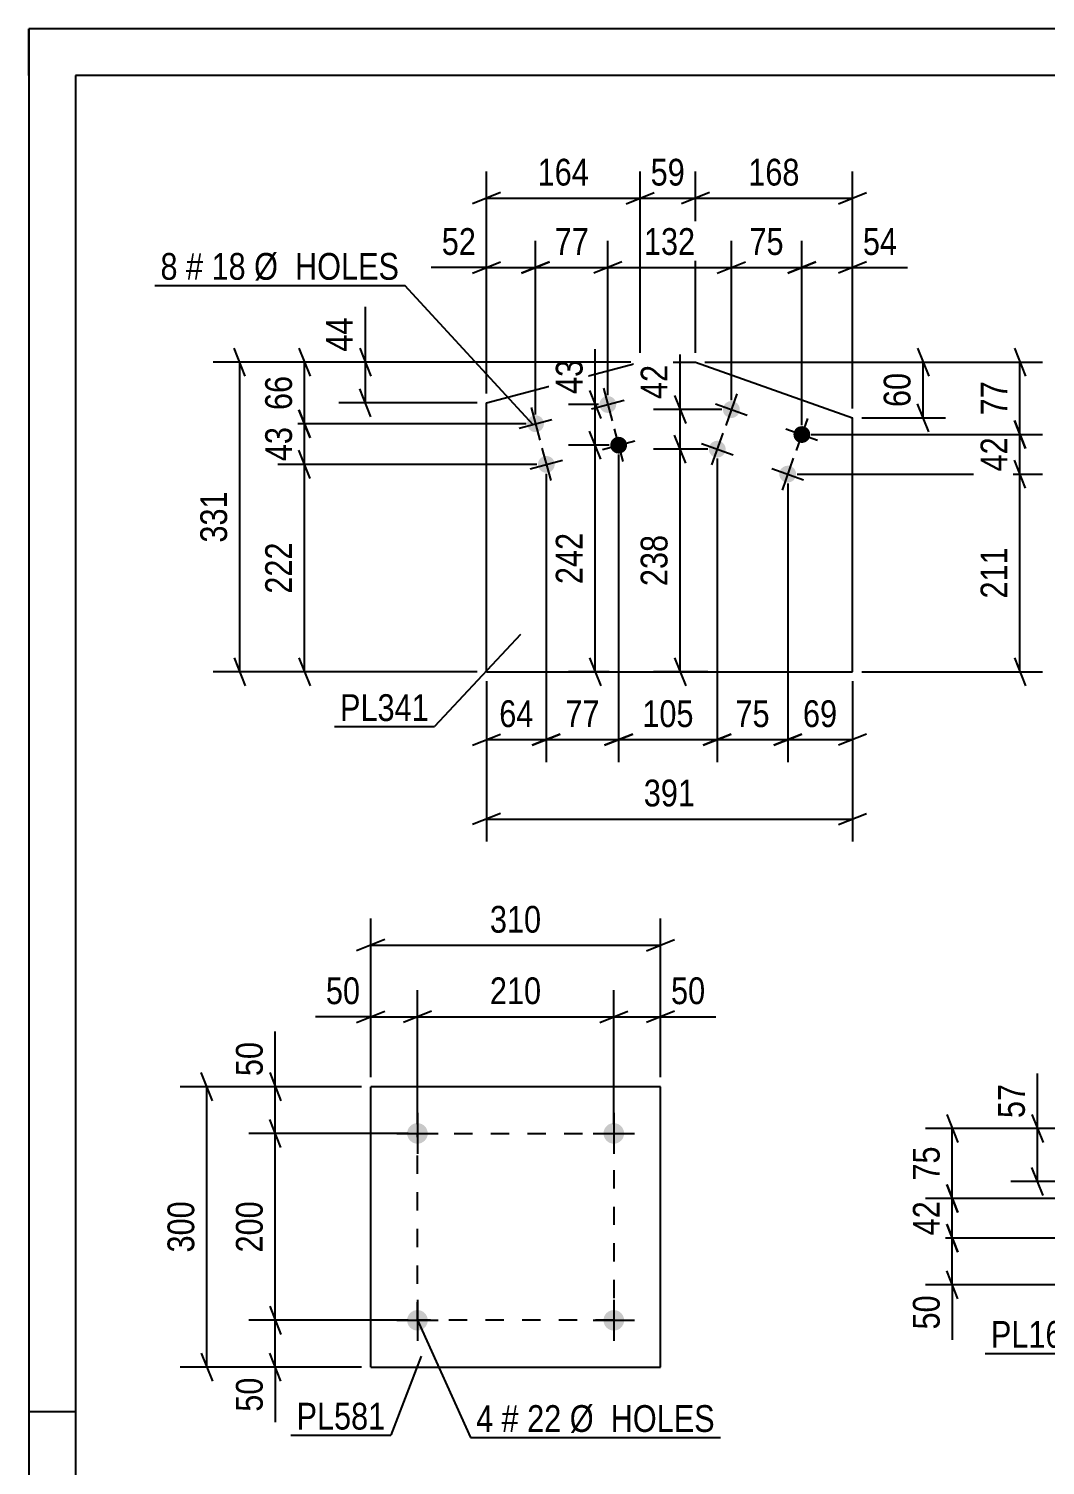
# Model space of a CAD drawing. Header units: millimetres. Extents: x 0 to 420, y 0 to 297.
# Drawn here: x 0 to 108.7, y 143.3 to 297 of the extents above; entities that cross this region are included whole.
import ezdxf

# ---------------------------------------------------------------- set-up
doc = ezdxf.new("R2010")
doc.units = ezdxf.units.MM
doc.linetypes.add('DXK_LINE_DOT2', pattern=[3.9198, 1.9599, -1.9599])
doc.styles.add('Arial Narrow', font='ARIALN.TTF', dxfattribs={"height": 0.2})

# ---------------------------------------------------------------- blocks, each defined once
blk = doc.blocks.new('Unknown-122569255-1133 - 8988')
at = {"color": 5, "linetype": 'Continuous'}
for p, q in [((420, 297), (0, 297)), ((0, 297), (0, 0)), ((0, 292), (0, 297)), ((415, 292), (5, 292)), ((5, 292), (5, 5)), ((5, 149), (0, 149))]:
    blk.add_line(p, q, dxfattribs=at)
blk = doc.blocks.new('Part-122569255-2393 - 2339')
at = {"color": 2, "linetype": 'Continuous'}
for p, q in [((67.57, 183.8), (36.57, 183.8)), ((36.57, 153.8), (36.57, 183.8)), ((67.57, 153.8), (67.57, 183.8)), ((36.57, 153.8), (67.57, 153.8))]:
    blk.add_line(p, q, dxfattribs=at)
blk = doc.blocks.new('Bolt-122569255-2373 - 2339')
at = {"linetype": 'Continuous'}
for points in [[(42.67, 178.8, -1), (40.47, 178.8, -1)], [(63.67, 178.8, -1), (61.47, 178.8, -1)]]:
    blk.add_hatch(color=1, dxfattribs=at).paths.add_polyline_path(points)
at = {"color": 1, "linetype": 'Continuous'}
for p, q in [((41.57, 181), (41.57, 176.6)), ((62.57, 181), (62.57, 176.6)), ((39.37, 178.8), (43.77, 178.8)), ((60.37, 178.8), (64.77, 178.8))]:
    blk.add_line(p, q, dxfattribs=at)
blk = doc.blocks.new('Bolt-122569255-2378 - 2339')
at = {"linetype": 'Continuous'}
for points in [[(42.67, 158.8, -1), (40.47, 158.8, -1)], [(63.67, 158.8, -1), (61.47, 158.8, -1)]]:
    blk.add_hatch(color=1, dxfattribs=at).paths.add_polyline_path(points)
at = {"color": 1, "linetype": 'Continuous'}
for p, q in [((41.57, 161), (41.57, 156.6)), ((62.57, 161), (62.57, 156.6)), ((39.37, 158.8), (43.77, 158.8)), ((60.37, 158.8), (64.77, 158.8))]:
    blk.add_line(p, q, dxfattribs=at)
blk = doc.blocks.new('Bolt-122569255-1400 - 1394')
at = {"linetype": 'Continuous'}
for points in [[(62.8, 257.02, -1), (61.06, 256.56, -1)], [(55.07, 254.97, -1), (53.33, 254.5, -1)], [(63.96, 252.67, -1), (62.22, 252.21, -1)], [(56.22, 250.62, -1), (54.49, 250.15, -1)]]:
    blk.add_hatch(color=1, dxfattribs=at).paths.add_polyline_path(points)
at = {"color": 1, "linetype": 'Continuous'}
for p, q in [((61.47, 258.53), (62.39, 255.05)), ((60.19, 256.33), (63.67, 257.25)), ((52.46, 254.27), (55.94, 255.2)), ((53.74, 256.47), (54.66, 252.99)), ((62.62, 254.18), (63.55, 250.7)), ((54.89, 252.13), (55.82, 248.65)), ((61.35, 251.98), (64.83, 252.9)), ((53.62, 249.92), (57.09, 250.85))]:
    blk.add_line(p, q, dxfattribs=at)
blk = doc.blocks.new('Bolt-122569255-1405 - 1394')
at = {"linetype": 'Continuous'}
for points in [[(75.99, 255.95, -1), (74.29, 256.56, -1)], [(83.53, 253.28, -1), (81.83, 253.88, -1)], [(74.48, 251.71, -1), (72.79, 252.32, -1)], [(82.02, 249.04, -1), (80.32, 249.64, -1)]]:
    blk.add_hatch(color=1, dxfattribs=at).paths.add_polyline_path(points)
at = {"color": 1, "linetype": 'Continuous'}
for p, q in [((73.44, 256.86), (76.83, 255.65)), ((75.74, 257.95), (74.54, 254.56)), ((83.28, 255.28), (82.08, 251.88)), ((74.24, 253.71), (73.03, 250.32)), ((80.98, 254.18), (84.37, 252.98)), ((71.94, 252.62), (75.33, 251.41)), ((81.77, 251.04), (80.57, 247.64)), ((79.48, 249.94), (82.87, 248.74))]:
    blk.add_line(p, q, dxfattribs=at)
blk = doc.blocks.new('Part-122569255-1420 - 1394')
at = {"color": 2, "linetype": 'Continuous'}
for p, q in [((48.95, 256.96), (65.38, 261.33)), ((65.38, 261.33), (71.3, 261.33)), ((71.3, 261.33), (88.09, 255.37)), ((48.95, 228.2), (48.95, 256.96)), ((88.09, 228.2), (88.09, 255.37)), ((48.95, 228.2), (88.09, 228.2))]:
    blk.add_line(p, q, dxfattribs=at)
blk = doc.blocks.new('Rectangle-122569255-2502 - 2339')
at = {"color": 1, "linetype": 'DXK_LINE_DOT2'}
blk.add_lwpolyline([(41.57, 178.8), (62.57, 178.8), (62.57, 158.8), (41.57, 158.8), (41.57, 178.8)], close=True, dxfattribs=at)
blk = doc.blocks.new('StraightDimension-122569255-2438 - 2339')
at = {"color": 7, "linetype": 'Continuous'}
for p, q in [((36.57, 184.8), (36.57, 201.78)), ((67.57, 184.8), (67.57, 201.78)), ((38.07, 199.53), (35.07, 198.33)), ((36.57, 198.93), (67.57, 198.93)), ((66.07, 198.33), (69.07, 199.53))]:
    blk.add_line(p, q, dxfattribs=at)
at = {"color": 0}
blk.add_wipeout([(55.41, 199.68), (55.41, 203.88), (48.72, 203.88), (48.72, 199.68)], dxfattribs=at)
at = {"color": 3, "style": 'Arial Narrow'}
blk.add_text('310', height=2.863, dxfattribs=at).set_placement((49.32, 200.28))
blk = doc.blocks.new('StraightDimension-122569255-2395 - 2339')
at = {"color": 7, "linetype": 'Continuous'}
for p, q in [((62.57, 179.8), (62.57, 194.13)), ((67.57, 184.8), (67.57, 194.13)), ((61.07, 190.68), (64.07, 191.88)), ((62.57, 191.28), (67.57, 191.28)), ((69.07, 191.88), (66.07, 190.68))]:
    blk.add_line(p, q, dxfattribs=at)
at = {"color": 0}
blk.add_wipeout([(72.95, 192.03), (72.95, 196.23), (68.09, 196.23), (68.09, 192.03)], dxfattribs=at)
at = {"color": 7, "linetype": 'Continuous'}
blk.add_line((67.57, 191.28), (73.47, 191.28), dxfattribs=at)
blk.add_line((67.57, 191.28), (73.47, 191.28), dxfattribs=at)
at = {"color": 3, "style": 'Arial Narrow'}
blk.add_text('50', height=2.863, dxfattribs=at).set_placement((68.69, 192.63))
blk = doc.blocks.new('StraightDimension-122569255-2408 - 2339')
at = {"color": 7, "linetype": 'Continuous'}
for p, q in [((41.57, 179.8), (41.57, 194.13)), ((62.57, 179.8), (62.57, 194.13)), ((43.07, 191.88), (40.07, 190.68)), ((41.57, 191.28), (62.57, 191.28)), ((61.07, 190.68), (64.07, 191.88))]:
    blk.add_line(p, q, dxfattribs=at)
at = {"color": 0}
blk.add_wipeout([(55.41, 192.03), (55.41, 196.23), (48.72, 196.23), (48.72, 192.03)], dxfattribs=at)
at = {"color": 3, "style": 'Arial Narrow'}
blk.add_text('210', height=2.863, dxfattribs=at).set_placement((49.32, 192.63))
blk = doc.blocks.new('StraightDimension-122569255-2424 - 2339')
at = {"color": 7, "linetype": 'Continuous'}
for p, q in [((36.57, 184.8), (36.57, 194.13)), ((41.57, 179.8), (41.57, 194.13)), ((35.07, 190.68), (38.07, 191.88)), ((36.57, 191.28), (41.57, 191.28)), ((43.07, 191.88), (40.07, 190.68))]:
    blk.add_line(p, q, dxfattribs=at)
at = {"color": 0}
blk.add_wipeout([(36.04, 192.03), (36.04, 196.23), (31.18, 196.23), (31.18, 192.03)], dxfattribs=at)
at = {"color": 7, "linetype": 'Continuous'}
blk.add_line((36.57, 191.28), (30.66, 191.28), dxfattribs=at)
blk.add_line((36.57, 191.28), (30.66, 191.28), dxfattribs=at)
at = {"color": 3, "style": 'Arial Narrow'}
blk.add_text('50', height=2.863, dxfattribs=at).set_placement((31.78, 192.63))
blk = doc.blocks.new('StraightDimension-122569255-2449 - 2339')
at = {"color": 7, "linetype": 'Continuous'}
for p, q in [((19.65, 182.3), (18.45, 185.3)), ((35.57, 183.8), (16.2, 183.8)), ((19.05, 153.8), (19.05, 183.8)), ((18.45, 155.3), (19.65, 152.3)), ((35.57, 153.8), (16.2, 153.8))]:
    blk.add_line(p, q, dxfattribs=at)
at = {"color": 0}
blk.add_wipeout([(18.3, 172.14), (14.1, 172.14), (14.1, 165.46), (18.3, 165.46)], dxfattribs=at)
at = {"color": 3, "style": 'Arial Narrow'}
blk.add_text('300', height=2.863, rotation=90.0002, dxfattribs=at).set_placement((17.7, 166.06))
blk = doc.blocks.new('StraightDimension-122569255-2460 - 2339')
at = {"color": 7, "linetype": 'Continuous'}
for p, q in [((25.77, 160.3), (26.97, 157.3)), ((40.57, 158.8), (23.52, 158.8)), ((26.37, 153.8), (26.37, 158.8)), ((26.97, 152.3), (25.77, 155.3)), ((35.57, 153.8), (23.52, 153.8))]:
    blk.add_line(p, q, dxfattribs=at)
at = {"color": 0}
blk.add_wipeout([(25.62, 153.28), (21.42, 153.28), (21.42, 148.42), (25.62, 148.42)], dxfattribs=at)
at = {"color": 7, "linetype": 'Continuous'}
blk.add_line((26.37, 153.8), (26.37, 147.9), dxfattribs=at)
blk.add_line((26.37, 153.8), (26.37, 147.9), dxfattribs=at)
at = {"color": 3, "style": 'Arial Narrow'}
blk.add_text('50', height=2.863, rotation=90.0002, dxfattribs=at).set_placement((25.02, 149.02))
blk = doc.blocks.new('StraightDimension-122569255-2473 - 2339')
at = {"color": 7, "linetype": 'Continuous'}
for p, q in [((26.97, 177.3), (25.77, 180.3)), ((40.57, 178.8), (23.52, 178.8)), ((26.37, 158.8), (26.37, 178.8)), ((25.77, 160.3), (26.97, 157.3)), ((40.57, 158.8), (23.52, 158.8))]:
    blk.add_line(p, q, dxfattribs=at)
at = {"color": 0}
blk.add_wipeout([(25.62, 172.15), (21.42, 172.15), (21.42, 165.46), (25.62, 165.46)], dxfattribs=at)
at = {"color": 3, "style": 'Arial Narrow'}
blk.add_text('200', height=2.863, rotation=90.0002, dxfattribs=at).set_placement((25.02, 166.06))
blk = doc.blocks.new('StraightDimension-122569255-2489 - 2339')
at = {"color": 7, "linetype": 'Continuous'}
for p, q in [((25.77, 185.3), (26.97, 182.3)), ((35.57, 183.8), (23.52, 183.8)), ((26.37, 178.8), (26.37, 183.8)), ((26.97, 177.3), (25.77, 180.3)), ((40.57, 178.8), (23.52, 178.8))]:
    blk.add_line(p, q, dxfattribs=at)
at = {"color": 0}
blk.add_wipeout([(25.62, 189.18), (21.42, 189.18), (21.42, 184.33), (25.62, 184.33)], dxfattribs=at)
at = {"color": 7, "linetype": 'Continuous'}
blk.add_line((26.37, 183.8), (26.37, 189.71), dxfattribs=at)
blk.add_line((26.37, 183.8), (26.37, 189.71), dxfattribs=at)
at = {"color": 3, "style": 'Arial Narrow'}
blk.add_text('50', height=2.863, rotation=90.0002, dxfattribs=at).set_placement((25.02, 184.93))
blk = doc.blocks.new('StraightDimension-122569255-1542 - 1394')
at = {"color": 7, "linetype": 'Continuous'}
for p, q in [((106.61, 247.84), (105.41, 250.84)), ((82.17, 249.34), (108.41, 249.34)), ((106.01, 228.2), (106.01, 249.34)), ((105.41, 229.7), (106.61, 226.7)), ((89.09, 228.2), (108.41, 228.2))]:
    blk.add_line(p, q, dxfattribs=at)
at = {"color": 0}
blk.add_wipeout([(105.26, 242.11), (101.06, 242.11), (101.06, 235.43), (105.26, 235.43)], dxfattribs=at)
at = {"color": 3, "style": 'Arial Narrow'}
blk.add_text('211', height=2.863, rotation=90.0002, dxfattribs=at).set_placement((104.66, 236.03))
blk = doc.blocks.new('StraightDimension-122569255-1625 - 1394')
at = {"color": 7, "linetype": 'Continuous'}
for p, q in [((64.38, 261.33), (33.15, 261.33)), ((35.4, 262.83), (36.6, 259.83)), ((36, 256.96), (36, 261.33)), ((36.6, 255.46), (35.4, 258.46)), ((47.95, 256.96), (33.15, 256.96))]:
    blk.add_line(p, q, dxfattribs=at)
at = {"color": 0}
blk.add_wipeout([(35.25, 266.71), (31.05, 266.71), (31.05, 261.85), (35.25, 261.85)], dxfattribs=at)
at = {"color": 7, "linetype": 'Continuous'}
blk.add_line((36, 261.33), (36, 267.24), dxfattribs=at)
blk.add_line((36, 261.33), (36, 267.24), dxfattribs=at)
at = {"color": 3, "style": 'Arial Narrow'}
blk.add_text('44', height=2.863, rotation=90.0002, dxfattribs=at).set_placement((34.65, 262.45))
blk = doc.blocks.new('StraightDimension-122569255-1565 - 1394')
at = {"color": 7, "linetype": 'Continuous'}
for p, q in [((48.95, 257.96), (48.95, 274.3)), ((54.2, 255.73), (54.2, 274.3)), ((47.45, 270.85), (50.45, 272.05)), ((48.95, 271.45), (54.2, 271.45)), ((55.7, 272.05), (52.7, 270.85))]:
    blk.add_line(p, q, dxfattribs=at)
at = {"color": 0}
blk.add_wipeout([(48.43, 272.2), (48.43, 276.4), (43.57, 276.4), (43.57, 272.2)], dxfattribs=at)
at = {"color": 7, "linetype": 'Continuous'}
blk.add_line((48.95, 271.45), (43.04, 271.45), dxfattribs=at)
blk.add_line((48.95, 271.45), (43.04, 271.45), dxfattribs=at)
at = {"color": 3, "style": 'Arial Narrow'}
blk.add_text('52', height=2.863, dxfattribs=at).set_placement((44.17, 272.8))
blk = doc.blocks.new('StraightDimension-122569255-1484 - 1394')
at = {"color": 7, "linetype": 'Continuous'}
for p, q in [((70.26, 250.51), (69.06, 253.51)), ((72.63, 252.01), (66.81, 252.01)), ((69.66, 228.2), (69.66, 252.01)), ((69.06, 229.7), (70.26, 226.7)), ((72.63, 228.2), (66.81, 228.2))]:
    blk.add_line(p, q, dxfattribs=at)
at = {"color": 0}
blk.add_wipeout([(68.91, 243.45), (64.71, 243.45), (64.71, 236.76), (68.91, 236.76)], dxfattribs=at)
at = {"color": 3, "style": 'Arial Narrow'}
blk.add_text('238', height=2.863, rotation=90.0002, dxfattribs=at).set_placement((68.31, 237.36))
blk = doc.blocks.new('StraightDimension-122569255-1438 - 1394')
at = {"color": 7, "linetype": 'Continuous'}
for p, q in [((73.63, 251.01), (73.63, 218.53)), ((81.17, 248.34), (81.17, 218.53)), ((72.13, 220.33), (75.13, 221.53)), ((82.67, 221.53), (79.67, 220.33)), ((73.63, 220.93), (81.17, 220.93))]:
    blk.add_line(p, q, dxfattribs=at)
at = {"color": 0}
blk.add_wipeout([(79.83, 221.68), (79.83, 225.88), (74.98, 225.88), (74.98, 221.68)], dxfattribs=at)
at = {"color": 3, "style": 'Arial Narrow'}
blk.add_text('75', height=2.863, dxfattribs=at).set_placement((75.58, 222.28))
blk = doc.blocks.new('StraightDimension-122569255-1430 - 1394')
at = {"color": 7, "linetype": 'Continuous'}
for p, q in [((63.09, 251.44), (63.09, 218.53)), ((73.63, 251.01), (73.63, 218.53)), ((61.59, 220.33), (64.59, 221.53)), ((75.13, 221.53), (72.13, 220.33)), ((63.09, 220.93), (73.63, 220.93))]:
    blk.add_line(p, q, dxfattribs=at)
at = {"color": 0}
blk.add_wipeout([(71.7, 221.68), (71.7, 225.88), (65.02, 225.88), (65.02, 221.68)], dxfattribs=at)
at = {"color": 3, "style": 'Arial Narrow'}
blk.add_text('105', height=2.863, dxfattribs=at).set_placement((65.62, 222.28))
blk = doc.blocks.new('StraightDimension-122569255-1422 - 1394')
at = {"color": 7, "linetype": 'Continuous'}
for p, q in [((63.09, 251.44), (63.09, 218.53)), ((55.35, 249.39), (55.35, 218.53)), ((53.85, 220.33), (56.85, 221.53)), ((64.59, 221.53), (61.59, 220.33)), ((55.35, 220.93), (63.09, 220.93))]:
    blk.add_line(p, q, dxfattribs=at)
at = {"color": 0}
blk.add_wipeout([(61.65, 221.68), (61.65, 225.88), (56.79, 225.88), (56.79, 221.68)], dxfattribs=at)
at = {"color": 3, "style": 'Arial Narrow'}
blk.add_text('77', height=2.863, dxfattribs=at).set_placement((57.39, 222.28))
blk = doc.blocks.new('StraightDimension-122569255-1446 - 1394')
at = {"color": 7, "linetype": 'Continuous'}
for p, q in [((81.17, 248.34), (81.17, 218.53)), ((88.09, 227.2), (88.09, 218.53)), ((79.67, 220.33), (82.67, 221.53)), ((89.59, 221.53), (86.59, 220.33)), ((81.17, 220.93), (88.09, 220.93))]:
    blk.add_line(p, q, dxfattribs=at)
at = {"color": 0}
blk.add_wipeout([(87.06, 221.68), (87.06, 225.88), (82.2, 225.88), (82.2, 221.68)], dxfattribs=at)
at = {"color": 3, "style": 'Arial Narrow'}
blk.add_text('69', height=2.863, dxfattribs=at).set_placement((82.8, 222.28))
blk = doc.blocks.new('StraightDimension-122569255-1452 - 1394')
at = {"color": 7, "linetype": 'Continuous'}
for p, q in [((55.35, 249.39), (55.35, 218.53)), ((48.95, 227.2), (48.95, 218.53)), ((47.45, 220.33), (50.45, 221.53)), ((56.85, 221.53), (53.85, 220.33)), ((48.95, 220.93), (55.35, 220.93))]:
    blk.add_line(p, q, dxfattribs=at)
at = {"color": 0}
blk.add_wipeout([(54.58, 221.68), (54.58, 225.88), (49.72, 225.88), (49.72, 221.68)], dxfattribs=at)
at = {"color": 3, "style": 'Arial Narrow'}
blk.add_text('64', height=2.863, dxfattribs=at).set_placement((50.32, 222.28))
blk = doc.blocks.new('StraightDimension-122569255-1459 - 1394')
at = {"color": 7, "linetype": 'Continuous'}
for p, q in [((61.18, 250.94), (59.98, 253.94)), ((62.09, 252.44), (57.73, 252.44)), ((60.58, 228.2), (60.58, 252.44)), ((59.98, 229.7), (61.18, 226.7)), ((62.09, 228.2), (57.73, 228.2))]:
    blk.add_line(p, q, dxfattribs=at)
at = {"color": 0}
blk.add_wipeout([(59.83, 243.66), (55.63, 243.66), (55.63, 236.98), (59.83, 236.98)], dxfattribs=at)
at = {"color": 3, "style": 'Arial Narrow'}
blk.add_text('242', height=2.863, rotation=90.0002, dxfattribs=at).set_placement((59.23, 237.58))
blk = doc.blocks.new('StraightDimension-122569255-1473 - 1394')
at = {"color": 7, "linetype": 'Continuous'}
for p, q in [((59.98, 258.29), (61.18, 255.29)), ((60.93, 256.79), (57.73, 256.79)), ((60.58, 252.44), (60.58, 256.79)), ((61.18, 250.94), (59.98, 253.94)), ((62.09, 252.44), (57.73, 252.44))]:
    blk.add_line(p, q, dxfattribs=at)
at = {"color": 0}
blk.add_wipeout([(59.83, 262.17), (55.63, 262.17), (55.63, 257.32), (59.83, 257.32)], dxfattribs=at)
at = {"color": 7, "linetype": 'Continuous'}
blk.add_line((60.58, 256.79), (60.58, 262.7), dxfattribs=at)
blk.add_line((60.58, 256.79), (60.58, 262.7), dxfattribs=at)
at = {"color": 3, "style": 'Arial Narrow'}
blk.add_text('43', height=2.863, rotation=90.0002, dxfattribs=at).set_placement((59.23, 257.92))
blk = doc.blocks.new('StraightDimension-122569255-1497 - 1394')
at = {"color": 7, "linetype": 'Continuous'}
for p, q in [((69.06, 257.76), (70.26, 254.76)), ((74.14, 256.26), (66.81, 256.26)), ((69.66, 252.01), (69.66, 256.26)), ((70.26, 250.51), (69.06, 253.51)), ((72.63, 252.01), (66.81, 252.01))]:
    blk.add_line(p, q, dxfattribs=at)
at = {"color": 0}
blk.add_wipeout([(68.91, 261.64), (64.71, 261.64), (64.71, 256.78), (68.91, 256.78)], dxfattribs=at)
at = {"color": 7, "linetype": 'Continuous'}
blk.add_line((69.66, 256.26), (69.66, 262.16), dxfattribs=at)
blk.add_line((69.66, 256.26), (69.66, 262.16), dxfattribs=at)
at = {"color": 3, "style": 'Arial Narrow'}
blk.add_text('42', height=2.863, rotation=90.0002, dxfattribs=at).set_placement((68.31, 257.38))
blk = doc.blocks.new('StraightDimension-122569255-1508 - 1394')
at = {"color": 7, "linetype": 'Continuous'}
for p, q in [((64.38, 261.33), (19.71, 261.33)), ((23.16, 259.83), (21.96, 262.83)), ((22.56, 228.2), (22.56, 261.33)), ((21.96, 229.7), (23.16, 226.7)), ((47.95, 228.2), (19.71, 228.2))]:
    blk.add_line(p, q, dxfattribs=at)
at = {"color": 0}
blk.add_wipeout([(21.81, 248.11), (17.61, 248.11), (17.61, 241.42), (21.81, 241.42)], dxfattribs=at)
at = {"color": 3, "style": 'Arial Narrow'}
blk.add_text('331', height=2.863, rotation=90.0002, dxfattribs=at).set_placement((21.21, 242.02))
blk = doc.blocks.new('StraightDimension-122569255-1519 - 1394')
at = {"color": 7, "linetype": 'Continuous'}
for p, q in [((64.38, 261.33), (26.65, 261.33)), ((28.9, 262.83), (30.1, 259.83)), ((29.5, 254.73), (29.5, 261.33)), ((30.1, 253.23), (28.9, 256.23)), ((53.2, 254.73), (26.65, 254.73))]:
    blk.add_line(p, q, dxfattribs=at)
at = {"color": 0}
blk.add_wipeout([(28.75, 260.46), (24.55, 260.46), (24.55, 255.6), (28.75, 255.6)], dxfattribs=at)
at = {"color": 3, "style": 'Arial Narrow'}
blk.add_text('66', height=2.863, rotation=90.0002, dxfattribs=at).set_placement((28.15, 256.2))
blk = doc.blocks.new('StraightDimension-122569255-1527 - 1394')
at = {"color": 7, "linetype": 'Continuous'}
for p, q in [((28.9, 256.23), (30.1, 253.23)), ((53.2, 254.73), (26.65, 254.73)), ((29.5, 250.39), (29.5, 254.73)), ((30.1, 248.89), (28.9, 251.89)), ((54.35, 250.39), (26.65, 250.39))]:
    blk.add_line(p, q, dxfattribs=at)
at = {"color": 0}
blk.add_wipeout([(28.75, 254.99), (24.55, 254.99), (24.55, 250.13), (28.75, 250.13)], dxfattribs=at)
at = {"color": 3, "style": 'Arial Narrow'}
blk.add_text('43', height=2.863, rotation=90.0002, dxfattribs=at).set_placement((28.15, 250.73))
blk = doc.blocks.new('StraightDimension-122569255-1535 - 1394')
at = {"color": 7, "linetype": 'Continuous'}
for p, q in [((30.1, 248.89), (28.9, 251.89)), ((54.35, 250.39), (26.65, 250.39)), ((29.5, 228.2), (29.5, 250.39)), ((28.9, 229.7), (30.1, 226.7)), ((47.95, 228.2), (26.65, 228.2))]:
    blk.add_line(p, q, dxfattribs=at)
at = {"color": 0}
blk.add_wipeout([(28.75, 242.63), (24.55, 242.63), (24.55, 235.95), (28.75, 235.95)], dxfattribs=at)
at = {"color": 3, "style": 'Arial Narrow'}
blk.add_text('222', height=2.863, rotation=90.0002, dxfattribs=at).set_placement((28.15, 236.55))
blk = doc.blocks.new('StraightDimension-122569255-1548 - 1394')
at = {"color": 7, "linetype": 'Continuous'}
for p, q in [((105.41, 255.08), (106.61, 252.08)), ((83.68, 253.58), (108.41, 253.58)), ((106.01, 249.34), (106.01, 253.58)), ((106.61, 247.84), (105.41, 250.84)), ((82.17, 249.34), (108.41, 249.34))]:
    blk.add_line(p, q, dxfattribs=at)
at = {"color": 0}
blk.add_wipeout([(105.26, 253.89), (101.06, 253.89), (101.06, 249.03), (105.26, 249.03)], dxfattribs=at)
at = {"color": 3, "style": 'Arial Narrow'}
blk.add_text('42', height=2.863, rotation=90.0002, dxfattribs=at).set_placement((104.66, 249.63))
blk = doc.blocks.new('StraightDimension-122569255-1556 - 1394')
at = {"color": 7, "linetype": 'Continuous'}
for p, q in [((72.3, 261.33), (108.41, 261.33)), ((105.41, 262.83), (106.61, 259.83)), ((106.01, 253.58), (106.01, 261.33)), ((106.61, 252.08), (105.41, 255.08)), ((83.68, 253.58), (108.41, 253.58))]:
    blk.add_line(p, q, dxfattribs=at)
at = {"color": 0}
blk.add_wipeout([(105.26, 259.88), (101.06, 259.88), (101.06, 255.03), (105.26, 255.03)], dxfattribs=at)
at = {"color": 3, "style": 'Arial Narrow'}
blk.add_text('77', height=2.863, rotation=90.0002, dxfattribs=at).set_placement((104.66, 255.63))
blk = doc.blocks.new('StraightDimension-122569255-1639 - 1394')
at = {"color": 7, "linetype": 'Continuous'}
for p, q in [((71.3, 262.33), (71.3, 281.72)), ((88.09, 256.37), (88.09, 281.72)), ((72.8, 279.47), (69.8, 278.27)), ((71.3, 278.87), (88.09, 278.87)), ((86.59, 278.27), (89.59, 279.47))]:
    blk.add_line(p, q, dxfattribs=at)
at = {"color": 0}
blk.add_wipeout([(83.04, 279.62), (83.04, 283.82), (76.35, 283.82), (76.35, 279.62)], dxfattribs=at)
at = {"color": 3, "style": 'Arial Narrow'}
blk.add_text('168', height=2.863, dxfattribs=at).set_placement((76.95, 280.22))
blk = doc.blocks.new('StraightDimension-122569255-1575 - 1394')
at = {"color": 7, "linetype": 'Continuous'}
for p, q in [((54.2, 255.73), (54.2, 274.3)), ((61.93, 257.79), (61.93, 274.3)), ((52.7, 270.85), (55.7, 272.05)), ((54.2, 271.45), (61.93, 271.45)), ((63.43, 272.05), (60.43, 270.85))]:
    blk.add_line(p, q, dxfattribs=at)
at = {"color": 0}
blk.add_wipeout([(60.49, 272.2), (60.49, 276.4), (55.64, 276.4), (55.64, 272.2)], dxfattribs=at)
at = {"color": 3, "style": 'Arial Narrow'}
blk.add_text('77', height=2.863, dxfattribs=at).set_placement((56.24, 272.8))
blk = doc.blocks.new('StraightDimension-122569255-1649 - 1394')
at = {"color": 7, "linetype": 'Continuous'}
for p, q in [((65.38, 262.33), (65.38, 281.72)), ((71.3, 262.33), (71.3, 281.72)), ((63.88, 278.27), (66.88, 279.47)), ((65.38, 278.87), (71.3, 278.87)), ((72.8, 279.47), (69.8, 278.27))]:
    blk.add_line(p, q, dxfattribs=at)
at = {"color": 0}
blk.add_wipeout([(70.77, 279.62), (70.77, 283.82), (65.91, 283.82), (65.91, 279.62)], dxfattribs=at)
at = {"color": 3, "style": 'Arial Narrow'}
blk.add_text('59', height=2.863, dxfattribs=at).set_placement((66.51, 280.22))
blk = doc.blocks.new('StraightDimension-122569255-1585 - 1394')
at = {"color": 7, "linetype": 'Continuous'}
for p, q in [((61.93, 257.79), (61.93, 274.3)), ((75.14, 257.26), (75.14, 274.3)), ((63.43, 272.05), (60.43, 270.85)), ((61.93, 271.45), (75.14, 271.45)), ((73.64, 270.85), (76.64, 272.05))]:
    blk.add_line(p, q, dxfattribs=at)
at = {"color": 0}
blk.add_wipeout([(71.88, 272.2), (71.88, 276.4), (65.19, 276.4), (65.19, 272.2)], dxfattribs=at)
at = {"color": 3, "style": 'Arial Narrow'}
blk.add_text('132', height=2.863, dxfattribs=at).set_placement((65.79, 272.8))
blk = doc.blocks.new('StraightDimension-122569255-1659 - 1394')
at = {"color": 7, "linetype": 'Continuous'}
for p, q in [((48.95, 257.96), (48.95, 281.72)), ((65.38, 262.33), (65.38, 281.72)), ((50.45, 279.47), (47.45, 278.27)), ((48.95, 278.87), (65.38, 278.87)), ((63.88, 278.27), (66.88, 279.47))]:
    blk.add_line(p, q, dxfattribs=at)
at = {"color": 0}
blk.add_wipeout([(60.51, 279.62), (60.51, 283.82), (53.82, 283.82), (53.82, 279.62)], dxfattribs=at)
at = {"color": 3, "style": 'Arial Narrow'}
blk.add_text('164', height=2.863, dxfattribs=at).set_placement((54.42, 280.22))
blk = doc.blocks.new('StraightDimension-122569255-1595 - 1394')
at = {"color": 7, "linetype": 'Continuous'}
for p, q in [((75.14, 257.26), (75.14, 274.3)), ((82.68, 254.58), (82.68, 274.3)), ((73.64, 270.85), (76.64, 272.05)), ((75.14, 271.45), (82.68, 271.45)), ((84.18, 272.05), (81.18, 270.85))]:
    blk.add_line(p, q, dxfattribs=at)
at = {"color": 0}
blk.add_wipeout([(81.34, 272.2), (81.34, 276.4), (76.48, 276.4), (76.48, 272.2)], dxfattribs=at)
at = {"color": 3, "style": 'Arial Narrow'}
blk.add_text('75', height=2.863, dxfattribs=at).set_placement((77.08, 272.8))
blk = doc.blocks.new('StraightDimension-122569255-1605 - 1394')
at = {"color": 7, "linetype": 'Continuous'}
for p, q in [((82.68, 254.58), (82.68, 274.3)), ((88.09, 256.37), (88.09, 274.3)), ((81.18, 270.85), (84.18, 272.05)), ((82.68, 271.45), (88.09, 271.45)), ((89.59, 272.05), (86.59, 270.85))]:
    blk.add_line(p, q, dxfattribs=at)
at = {"color": 0}
blk.add_wipeout([(93.47, 272.2), (93.47, 276.4), (88.61, 276.4), (88.61, 272.2)], dxfattribs=at)
at = {"color": 7, "linetype": 'Continuous'}
blk.add_line((88.09, 271.45), (93.99, 271.45), dxfattribs=at)
blk.add_line((88.09, 271.45), (93.99, 271.45), dxfattribs=at)
at = {"color": 3, "style": 'Arial Narrow'}
blk.add_text('54', height=2.863, dxfattribs=at).set_placement((89.21, 272.8))
blk = doc.blocks.new('StraightDimension-122569255-1616 - 1394')
at = {"color": 7, "linetype": 'Continuous'}
for p, q in [((72.3, 261.33), (98.05, 261.33)), ((95.05, 262.83), (96.25, 259.83)), ((95.65, 255.37), (95.65, 261.33)), ((96.25, 253.87), (95.05, 256.87)), ((89.09, 255.37), (98.05, 255.37))]:
    blk.add_line(p, q, dxfattribs=at)
at = {"color": 0}
blk.add_wipeout([(94.9, 260.78), (90.7, 260.78), (90.7, 255.92), (94.9, 255.92)], dxfattribs=at)
at = {"color": 3, "style": 'Arial Narrow'}
blk.add_text('60', height=2.863, rotation=90.0002, dxfattribs=at).set_placement((94.3, 256.52))
blk = doc.blocks.new('StraightDimension-122569255-1634 - 1394')
at = {"color": 7, "linetype": 'Continuous'}
for p, q in [((48.95, 227.2), (48.95, 210.04)), ((88.09, 227.2), (88.09, 210.04)), ((50.45, 213.04), (47.45, 211.84)), ((48.95, 212.44), (88.09, 212.44)), ((86.59, 211.84), (89.59, 213.04))]:
    blk.add_line(p, q, dxfattribs=at)
at = {"color": 0}
blk.add_wipeout([(71.86, 213.19), (71.86, 217.39), (65.18, 217.39), (65.18, 213.19)], dxfattribs=at)
at = {"color": 3, "style": 'Arial Narrow'}
blk.add_text('391', height=2.863, dxfattribs=at).set_placement((65.78, 213.79))
blk = doc.blocks.new('StraightDimension-122569255-1310 - 1220')
at = {"color": 7, "linetype": 'Continuous'}
for p, q in [((98.17, 169.1), (99.37, 166.1)), ((120.84, 167.6), (95.92, 167.6)), ((98.77, 162.6), (98.77, 167.6)), ((99.37, 161.1), (98.17, 164.1)), ((113.93, 162.6), (95.92, 162.6))]:
    blk.add_line(p, q, dxfattribs=at)
at = {"color": 0}
blk.add_wipeout([(98.02, 162.08), (93.82, 162.08), (93.82, 157.22), (98.02, 157.22)], dxfattribs=at)
at = {"color": 7, "linetype": 'Continuous'}
blk.add_line((98.77, 162.6), (98.77, 156.7), dxfattribs=at)
blk.add_line((98.77, 162.6), (98.77, 156.7), dxfattribs=at)
at = {"color": 3, "style": 'Arial Narrow'}
blk.add_text('50', height=2.863, rotation=90.0002, dxfattribs=at).set_placement((97.42, 157.82))
blk = doc.blocks.new('StraightDimension-122569255-1317 - 1220')
at = {"color": 7, "linetype": 'Continuous'}
for p, q in [((98.17, 173.34), (99.37, 170.34)), ((119.34, 171.84), (95.92, 171.84)), ((98.77, 167.6), (98.77, 171.84)), ((99.37, 166.1), (98.17, 169.1)), ((120.84, 167.6), (95.92, 167.6))]:
    blk.add_line(p, q, dxfattribs=at)
at = {"color": 0}
blk.add_wipeout([(98.02, 172.15), (93.82, 172.15), (93.82, 167.29), (98.02, 167.29)], dxfattribs=at)
at = {"color": 3, "style": 'Arial Narrow'}
blk.add_text('42', height=2.863, rotation=90.0002, dxfattribs=at).set_placement((97.42, 167.89))
blk = doc.blocks.new('StraightDimension-122569255-1325 - 1220')
at = {"color": 7, "linetype": 'Continuous'}
for p, q in [((98.17, 180.82), (99.37, 177.82)), ((129.95, 179.32), (95.92, 179.32)), ((98.77, 171.84), (98.77, 179.32)), ((99.37, 170.34), (98.17, 173.34)), ((119.34, 171.84), (95.92, 171.84))]:
    blk.add_line(p, q, dxfattribs=at)
at = {"color": 0}
blk.add_wipeout([(98.02, 178.01), (93.82, 178.01), (93.82, 173.15), (98.02, 173.15)], dxfattribs=at)
at = {"color": 3, "style": 'Arial Narrow'}
blk.add_text('75', height=2.863, rotation=90.0002, dxfattribs=at).set_placement((97.42, 173.75))
blk = doc.blocks.new('StraightDimension-122569255-1371 - 1220')
at = {"color": 7, "linetype": 'Continuous'}
for p, q in [((107.28, 180.82), (108.48, 177.82)), ((129.95, 179.32), (105.03, 179.32)), ((107.88, 173.64), (107.88, 179.32)), ((108.48, 172.14), (107.28, 175.14)), ((113.93, 173.64), (105.03, 173.64))]:
    blk.add_line(p, q, dxfattribs=at)
at = {"color": 0}
blk.add_wipeout([(107.13, 184.7), (102.93, 184.7), (102.93, 179.84), (107.13, 179.84)], dxfattribs=at)
at = {"color": 7, "linetype": 'Continuous'}
blk.add_line((107.88, 179.32), (107.88, 185.22), dxfattribs=at)
blk.add_line((107.88, 179.32), (107.88, 185.22), dxfattribs=at)
at = {"color": 3, "style": 'Arial Narrow'}
blk.add_text('57', height=2.863, rotation=90.0002, dxfattribs=at).set_placement((106.53, 180.44))
blk = doc.blocks.new('Mark-122569255-2389 - 2339')
at = {"color": 0}
blk.add_wipeout([(38.14, 147.11), (38.14, 150.11), (28.64, 150.11), (28.64, 147.11)], dxfattribs=at)
blk.add_wipeout([(38.14, 147.11), (38.14, 150.11), (28.64, 150.11), (28.64, 147.11)], dxfattribs=at)
at = {"color": 30, "linetype": 'Continuous'}
for p in [(41.96, 154.95), (28.04, 146.51)]:
    blk.add_line(p, (38.74, 146.51), dxfattribs=at)
at = {"color": 3, "style": 'Arial Narrow'}
blk.add_text('PL581', height=2.863, dxfattribs=at).set_placement((28.64, 147.11))
blk = doc.blocks.new('MarkSet-122569255-2550 - 2339')
at = {"color": 0}
for points in [[(49.67, 146.86), (49.67, 149.86), (47.85, 149.86), (47.85, 146.86)], [(52.4, 146.86), (52.4, 149.86), (50.57, 149.86), (50.57, 146.86)], [(56.96, 146.86), (56.96, 149.86), (53.3, 149.86), (53.3, 146.86)], [(73.39, 146.86), (73.39, 149.86), (57.86, 149.86), (57.86, 146.86)]]:
    blk.add_wipeout(points, dxfattribs=at)
for points in [[(49.67, 146.86), (49.67, 149.86), (47.85, 149.86), (47.85, 146.86)], [(52.4, 146.86), (52.4, 149.86), (50.57, 149.86), (50.57, 146.86)], [(56.96, 146.86), (56.96, 149.86), (53.3, 149.86), (53.3, 146.86)], [(73.39, 146.86), (73.39, 149.86), (57.86, 149.86), (57.86, 146.86)]]:
    blk.add_wipeout(points, dxfattribs=at)
at = {"color": 7, "linetype": 'Continuous'}
for p, q in [((41.57, 158.8), (47.25, 146.26)), ((47.25, 146.26), (73.99, 146.26))]:
    blk.add_line(p, q, dxfattribs=at)
at = {"color": 3, "style": 'Arial Narrow'}
for s, height, p in [('4', 2.86, (47.85, 146.86)), ('#', 2.86, (50.57, 146.86)), ('22', 2.863, (53.3, 146.86)), ('Ø  HOLES', 2.863, (57.86, 146.86))]:
    blk.add_text(s, height=height, dxfattribs=at).set_placement(p)
blk = doc.blocks.new('MarkSet-122569255-1697 - 1394')
at = {"color": 0}
for points in [[(15.92, 270.14), (15.92, 273.14), (14.09, 273.14), (14.09, 270.14)], [(18.65, 270.14), (18.65, 273.14), (16.82, 273.14), (16.82, 270.14)], [(23.2, 270.14), (23.2, 273.14), (19.55, 273.14), (19.55, 270.14)], [(39.63, 270.14), (39.63, 273.14), (24.1, 273.14), (24.1, 270.14)]]:
    blk.add_wipeout(points, dxfattribs=at)
for points in [[(15.92, 270.14), (15.92, 273.14), (14.09, 273.14), (14.09, 270.14)], [(18.65, 270.14), (18.65, 273.14), (16.82, 273.14), (16.82, 270.14)], [(23.2, 270.14), (23.2, 273.14), (19.55, 273.14), (19.55, 270.14)], [(39.63, 270.14), (39.63, 273.14), (24.1, 273.14), (24.1, 270.14)]]:
    blk.add_wipeout(points, dxfattribs=at)
at = {"color": 7, "linetype": 'Continuous'}
for p in [(13.49, 269.54), (53.96, 254.62)]:
    blk.add_line(p, (40.23, 269.54), dxfattribs=at)
at = {"color": 3, "style": 'Arial Narrow'}
for s, height, p in [('8', 2.86, (14.09, 270.14)), ('#', 2.86, (16.82, 270.14)), ('18', 2.863, (19.55, 270.14)), ('Ø  HOLES', 2.863, (24.1, 270.14))]:
    blk.add_text(s, height=height, dxfattribs=at).set_placement(p)
blk = doc.blocks.new('Mark-122569255-1416 - 1394')
at = {"color": 0}
blk.add_wipeout([(42.79, 222.93), (42.79, 225.93), (33.29, 225.93), (33.29, 222.93)], dxfattribs=at)
blk.add_wipeout([(42.79, 222.93), (42.79, 225.93), (33.29, 225.93), (33.29, 222.93)], dxfattribs=at)
at = {"color": 30, "linetype": 'Continuous'}
for p in [(52.59, 232.19), (32.69, 222.33)]:
    blk.add_line(p, (43.39, 222.33), dxfattribs=at)
at = {"color": 3, "style": 'Arial Narrow'}
blk.add_text('PL341', height=2.863, dxfattribs=at).set_placement((33.29, 222.93))
blk = doc.blocks.new('Mark-122569255-1267 - 1220')
at = {"color": 0}
blk.add_wipeout([(112.4, 155.86), (112.4, 158.86), (102.9, 158.86), (102.9, 155.86)], dxfattribs=at)
blk.add_wipeout([(112.4, 155.86), (112.4, 158.86), (102.9, 158.86), (102.9, 155.86)], dxfattribs=at)
at = {"color": 30, "linetype": 'Continuous'}
for p in [(118.67, 165.45), (102.3, 155.26)]:
    blk.add_line(p, (113, 155.26), dxfattribs=at)
at = {"color": 3, "style": 'Arial Narrow'}
blk.add_text('PL163', height=2.863, dxfattribs=at).set_placement((102.9, 155.86))

msp = doc.modelspace()

# ---------------------------------------------------------------- block references
for name in ['Unknown-122569255-1133 - 8988', 'Part-122569255-1420 - 1394', 'Bolt-122569255-1400 - 1394', 'Bolt-122569255-1405 - 1394', 'Part-122569255-2393 - 2339', 'Bolt-122569255-2373 - 2339', 'Rectangle-122569255-2502 - 2339', 'Bolt-122569255-2378 - 2339']:
    msp.add_blockref(name, (0, 0))

# ---------------------------------------------------------------- next in the draw order: block references
for name in ['StraightDimension-122569255-1625 - 1394', 'StraightDimension-122569255-1484 - 1394', 'StraightDimension-122569255-1542 - 1394', 'StraightDimension-122569255-2438 - 2339', 'StraightDimension-122569255-1310 - 1220']:
    msp.add_blockref(name, (0, 0))

# ---------------------------------------------------------------- next in the draw order: block references
for name in ['StraightDimension-122569255-1565 - 1394', 'StraightDimension-122569255-1438 - 1394', 'StraightDimension-122569255-2395 - 2339', 'StraightDimension-122569255-1317 - 1220']:
    msp.add_blockref(name, (0, 0))

# ---------------------------------------------------------------- next in the draw order: block references
for name in ['StraightDimension-122569255-1430 - 1394', 'StraightDimension-122569255-1446 - 1394', 'StraightDimension-122569255-2408 - 2339', 'StraightDimension-122569255-1325 - 1220', 'Mark-122569255-1267 - 1220']:
    msp.add_blockref(name, (0, 0))

# ---------------------------------------------------------------- next in the draw order: block references
for name in ['StraightDimension-122569255-1548 - 1394', 'StraightDimension-122569255-1422 - 1394', 'StraightDimension-122569255-2424 - 2339', 'StraightDimension-122569255-1371 - 1220']:
    msp.add_blockref(name, (0, 0))

# ---------------------------------------------------------------- next in the draw order: block references
for name in ['StraightDimension-122569255-1497 - 1394', 'StraightDimension-122569255-1452 - 1394', 'StraightDimension-122569255-2449 - 2339']:
    msp.add_blockref(name, (0, 0))

# ---------------------------------------------------------------- next in the draw order: block references
for name in ['StraightDimension-122569255-1556 - 1394', 'StraightDimension-122569255-1459 - 1394', 'StraightDimension-122569255-2460 - 2339']:
    msp.add_blockref(name, (0, 0))

# ---------------------------------------------------------------- next in the draw order: block references
for name in ['StraightDimension-122569255-1639 - 1394', 'StraightDimension-122569255-1473 - 1394', 'StraightDimension-122569255-2473 - 2339', 'Mark-122569255-2389 - 2339']:
    msp.add_blockref(name, (0, 0))

# ---------------------------------------------------------------- next in the draw order: block references
for name in ['StraightDimension-122569255-1508 - 1394', 'StraightDimension-122569255-2489 - 2339', 'MarkSet-122569255-2550 - 2339']:
    msp.add_blockref(name, (0, 0))

# ---------------------------------------------------------------- next in the draw order: block references
msp.add_blockref('StraightDimension-122569255-1519 - 1394', (0, 0))

# ---------------------------------------------------------------- next in the draw order: block references
msp.add_blockref('StraightDimension-122569255-1527 - 1394', (0, 0))

# ---------------------------------------------------------------- next in the draw order: block references
for name in ['StraightDimension-122569255-1575 - 1394', 'StraightDimension-122569255-1535 - 1394']:
    msp.add_blockref(name, (0, 0))

# ---------------------------------------------------------------- next in the draw order: block references
for name in ['StraightDimension-122569255-1649 - 1394', 'StraightDimension-122569255-1634 - 1394']:
    msp.add_blockref(name, (0, 0))

# ---------------------------------------------------------------- next in the draw order: block references
for name in ['StraightDimension-122569255-1585 - 1394', 'Mark-122569255-1416 - 1394']:
    msp.add_blockref(name, (0, 0))

# ---------------------------------------------------------------- next in the draw order: block references
for name in ['StraightDimension-122569255-1659 - 1394', 'StraightDimension-122569255-1595 - 1394']:
    msp.add_blockref(name, (0, 0))

# ---------------------------------------------------------------- next in the draw order: block references
for name in ['StraightDimension-122569255-1605 - 1394', 'MarkSet-122569255-1697 - 1394']:
    msp.add_blockref(name, (0, 0))

# ---------------------------------------------------------------- next in the draw order: block references
msp.add_blockref('StraightDimension-122569255-1616 - 1394', (0, 0))

doc.saveas('drawing.dxf')
